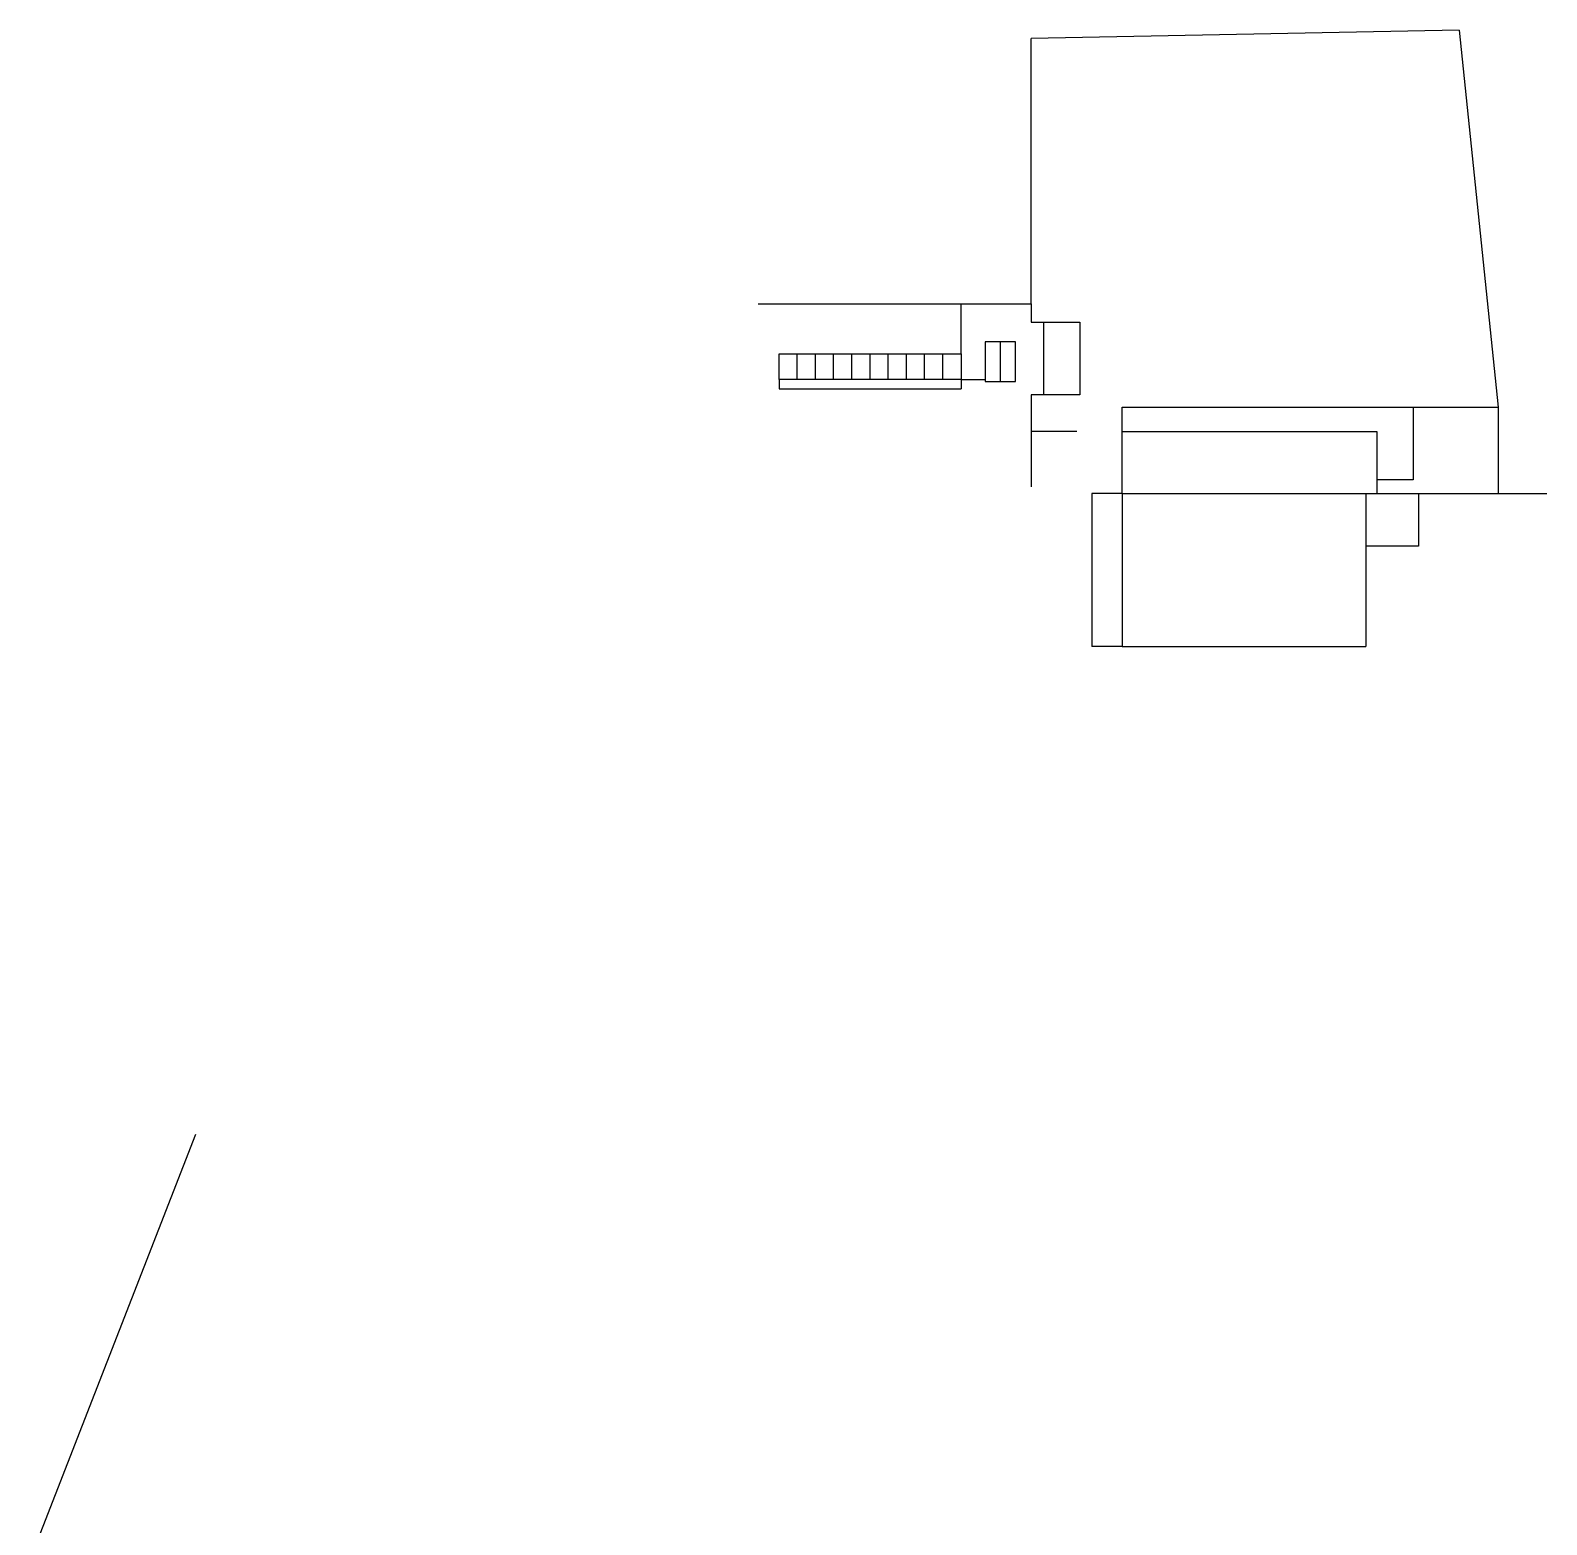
# Model space of a CAD drawing. Header units: inches. Extents: x -625442 to 34963, y -27993 to 66986.
# Drawn here: x -28952 to -22951, y 34209 to 40124 of the extents above; entities that cross this region are included whole.
import ezdxf

# ---------------------------------------------------------------- set-up
doc = ezdxf.new("R2010")
doc.units = ezdxf.units.IN
doc.header["$LTSCALE"] = 0.5
doc.header["$MEASUREMENT"] = 0
for name, color, linetype in [('P-BELOW-LIGHT', 143, 'Continuous'), ('P-BELOW-MED', 145, 'Continuous'), ('P-WALL', 90, 'Continuous')]:
    doc.layers.add(name, color=color, linetype=linetype)

msp = doc.modelspace()

# ---------------------------------------------------------------- linework, layer by layer
at = {"layer": 'P-BELOW-LIGHT'}
for p, q in [((-24630.71762, 38536.47501), (-23622.71762, 38536.47508)), ((-23622.71762, 38536.47501), (-23622.7176, 38290.47502)), ((-23665.91762, 38290.47501), (-23458.31762, 38290.47503)), ((-23458.31762, 38290.47503), (-23458.31761, 38082.87503)), ((-23458.31761, 38082.87503), (-23665.91762, 38082.87503)), ((-24630.71762, 37685.67501), (-24750.71761, 37685.67501))]:
    msp.add_line(p, q, dxfattribs=at)
for points in [[(-24630.71762, 38290.47501), (-24630.71762, 38536.47501)], [(-24630.71762, 38290.47502), (-24750.71762, 38290.47501), (-24750.71762, 37685.67501)]]:
    msp.add_lwpolyline(points, dxfattribs=at)
at = {"layer": 'P-BELOW-MED'}
for p, q in [((-23297.22215, 40124.49948), (-24990.4075, 40092.37381)), ((-24990.40744, 39041.68578), (-24990.4075, 40092.37381)), ((-23297.22215, 40124.49948), (-23142.71763, 38632.47501)), ((-26071.78932, 39041.68571), (-25268.62607, 39041.68576)), ((-25268.62605, 38843.68576), (-25268.62607, 39041.68576)), ((-24942.40744, 38968.90378), (-24798.40744, 38968.90379)), ((-24942.40744, 38968.90378), (-24942.40742, 38680.90378)), ((-24798.40744, 38968.90379), (-24798.40742, 38680.90379)), ((-25113.35068, 38890.61502), (-25113.35067, 38734.61502)), ((-25988.62605, 38843.68571), (-25268.62605, 38843.68576)), ((-25988.62605, 38741.68571), (-25988.62605, 38843.68571)), ((-25916.62605, 38741.68572), (-25916.62605, 38843.68572)), ((-25844.62605, 38741.68572), (-25844.62605, 38843.68572)), ((-25772.62605, 38741.68573), (-25772.62605, 38843.68573)), ((-25700.62605, 38741.68573), (-25700.62605, 38843.68573)), ((-25628.62605, 38741.68574), (-25628.62605, 38843.68574)), ((-25556.62605, 38741.68574), (-25556.62605, 38843.68574)), ((-25484.62605, 38741.68574), (-25484.62605, 38843.68574)), ((-25412.62605, 38741.68575), (-25412.62605, 38843.68575)), ((-25340.62605, 38741.68575), (-25340.62605, 38843.68575)), ((-25268.62605, 38843.68576), (-25268.62605, 38741.68576)), ((-25268.62605, 38741.68576), (-25988.62605, 38741.68571)), ((-25268.62605, 38741.68576), (-25173.35067, 38741.68576)), ((-25268.62605, 38741.68576), (-25268.62605, 38705.68576)), ((-24798.40742, 38680.90379), (-24942.40742, 38680.90378)), ((-24810.56251, 38536.475), (-24990.40741, 38536.47499)), ((-23458.31762, 38290.47503), (-23142.71763, 38290.47505)), ((-23142.71763, 38290.47505), (-22950.71763, 38290.47506)), ((-28952.01781, 34073.16315), (-28296.41896, 35754.21776))]:
    msp.add_line(p, q, dxfattribs=at)
for points in [[(-25268.62607, 39041.68576), (-24990.40744, 39041.68578), (-24990.40744, 38968.90378), (-24942.40744, 38968.90378)], [(-25173.35068, 38890.61502), (-25173.35067, 38734.61502), (-25053.35067, 38734.61503), (-25053.35068, 38890.61503), (-25173.35068, 38890.61502)], [(-25988.62605, 38741.68571), (-25988.62605, 38705.68571), (-25268.62605, 38705.68576)], [(-24942.40742, 38680.90378), (-24990.40742, 38680.90378), (-24990.4074, 38317.0425)], [(-24630.71762, 38536.47501), (-24630.71762, 38632.47501), (-23622.71763, 38632.47501), (-23478.71763, 38632.47501), (-23478.71763, 38344.47501), (-23622.71761, 38344.47501)], [(-23478.71763, 38632.47501), (-23142.71763, 38632.47501), (-23142.71764, 38290.47505)]]:
    msp.add_lwpolyline(points, dxfattribs=at)
at = {"layer": 'P-WALL'}
for p, q in [((-24630.71762, 38290.47495), (-23665.91762, 38290.47501)), ((-24630.71762, 38290.47495), (-24630.71762, 37685.67495)), ((-23665.91762, 38290.47501), (-23665.91762, 37685.67501)), ((-24630.71762, 37685.67501), (-23665.91762, 37685.67501))]:
    msp.add_line(p, q, dxfattribs=at)

doc.saveas('drawing.dxf')
